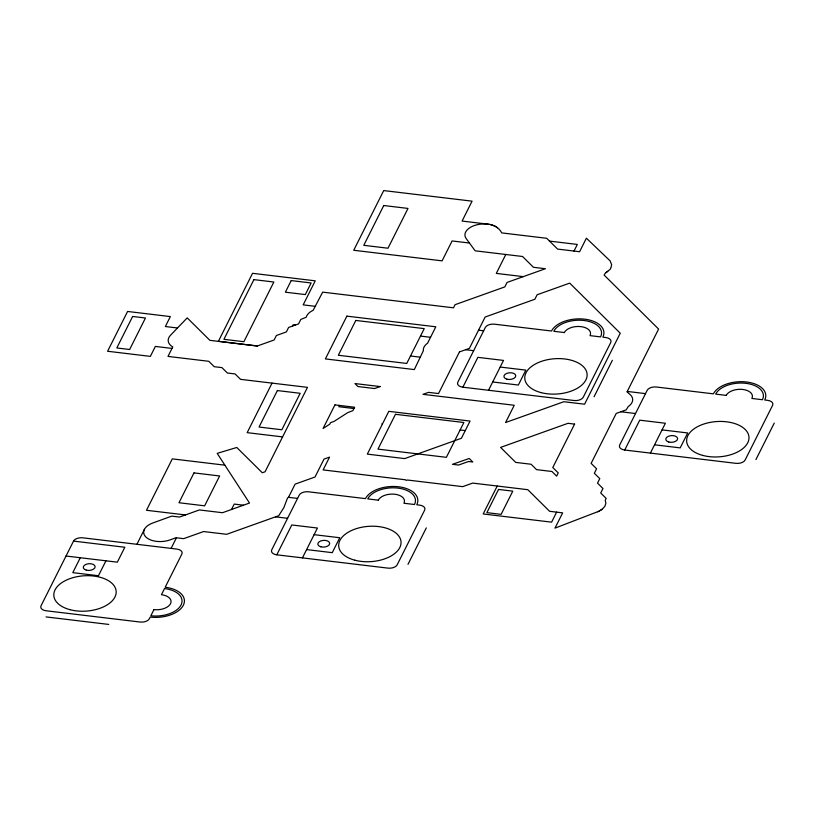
<?xml version="1.0" encoding="UTF-8"?>
<svg xmlns="http://www.w3.org/2000/svg" width="815" height="815" viewBox="0 0 815 815"><rect width="100%" height="100%" fill="white"/><g stroke="black" fill="none" stroke-linecap="round" stroke-linejoin="round"><path stroke-width="1.22" d="M611.005 267.636L611.637 264.661L610.109 260.882L586.393 238.184L579.597 251.723L557.603 249.084L546.712 238.296L501.745 232.907C498.872 227.12 492.576 224.278 486.392 224.003A17.849 10.106 -3.9 0 0 469.083 228.22A17.849 10.106 -3.9 0 0 466.221 238.632L475.155 250.816L522.547 256.491L533.438 267.289L545.408 268.726L507.052 282.438L504.801 286.911L455.076 304.688L453.507 307.815L322.669 292.137L313.174 310.271A17.849 10.106 -3.9 0 0 306.206 317.259L300.796 319.429L298.555 323.912L288.602 327.467L286.36 331.939L276.407 335.495L274.166 339.967L257.275 346.008L209.873 340.334L187.216 317.881L170.529 335.25A17.849 10.106 -3.9 0 0 171.924 346.406L172.76 346.925L167.992 356.41L208.793 361.3L214.243 366.699L221.935 367.616L227.385 373.015L235.087 373.942L240.527 379.342L307.479 387.359L265.069 471.783L262.308 472.771L236.788 447.476L217.197 453.364L249.512 503.049L222.485 512.716L199.4 509.946L179.514 517.056L171.751 516.129L152.843 522.975A17.849 10.106 -3.9 0 0 144.927 528.466L144.367 529.434A17.849 10.106 -3.9 0 0 150.418 539.866A17.849 10.106 -3.9 0 0 170.152 539.866L176.05 537.737L183.681 538.654L203.577 531.543L226.662 534.304L278.72 515.701L283.834 507.694L287.593 497.833L288.388 497.547L295.132 484.12L315.018 477.009L324.013 459.1L329.545 457.123L323.117 469.919L405.575 479.801L406.206 480.432L407.398 480.015L462.747 486.647L472.7 483.091L527.794 489.693L549.585 511.29L562.656 512.859L554.984 528.13L598.628 511.351L602.346 509.09L604.832 506.36L605.871 503.405L605.26 500.227L606.177 498.403L600.726 493.004L602.978 488.531L597.527 483.132L599.779 478.649L594.329 473.25L596.58 468.778L591.13 463.378L616.232 413.419L626.175 409.863L628.253 406.563A17.849 10.106 -3.9 0 0 630.005 394.46L627.041 391.893L658.602 329.066L604.129 275.083C604.761 272.353 611.372 269.408 610.69 268.196M73.533 541.099L41.045 605.769A7.437 4.207 -3.9 0 0 46.088 610.771L140.16 622.039A7.437 4.207 -3.9 0 0 149.359 618.748L150.194 617.087A26.773 15.159 -3.9 0 0 183.344 605.239A26.773 15.159 -3.9 0 0 165.19 587.238L181.847 554.078A7.437 4.207 -3.9 0 0 176.804 549.076L82.733 537.808A7.437 4.207 -3.9 0 0 73.533 541.099L124.838 547.252L117.34 562.167L66.035 556.024M80.288 557.735L72.79 572.65L98.442 575.726L105.94 560.802M136.9 544.298L144.398 529.373M171.099 548.393L176.437 537.778M292.534 326.061L293.186 324.767L295.407 325.032M272.047 383.111L247.169 432.653L282.591 436.891M231.501 509.487L234.221 504.088L243.512 505.198M339.417 405.422L338.775 406.705L353.954 408.529M276.794 554.811L387.96 568.126A7.437 4.207 -3.9 0 0 397.17 564.836L424.656 510.119A7.437 4.207 -3.9 0 0 419.613 505.117L416.76 504.77A26.773 15.159 -3.9 0 0 398.606 486.779A26.773 15.159 -3.9 0 0 365.456 498.627L308.447 491.802A7.437 4.207 -3.9 0 0 299.237 495.092L271.752 549.809A7.437 4.207 -3.9 0 0 276.794 554.811L291.79 524.962L317.443 528.039L302.447 557.878M505.799 254.484L496.294 273.402L523.281 276.631M462.869 387.196L574.045 400.511A7.437 4.207 -3.9 0 0 583.255 397.221L610.741 342.504A7.437 4.207 -3.9 0 0 605.688 337.502L602.845 337.155A26.773 15.159 -3.9 0 0 584.681 319.164A26.773 15.159 -3.9 0 0 551.531 331.012L494.522 324.187A7.437 4.207 -3.9 0 0 485.312 327.477L457.826 382.194A7.437 4.207 -3.9 0 0 462.869 387.196L477.865 357.347L503.517 360.424L488.531 390.263M407.979 564.367L426.306 527.896M574.005 251.051L577.336 244.439L549.544 241.108M497.221 486.035L483.193 513.97L551.602 522.16L556.635 512.136M594.064 396.752L612.381 360.281M624.738 450.023L735.904 463.338A7.437 4.207 -3.9 0 0 745.114 460.047L772.6 405.33A7.437 4.207 -3.9 0 0 767.557 400.328L764.704 399.992A26.773 15.159 -3.9 0 0 746.55 381.99A26.773 15.159 -3.9 0 0 713.4 393.849L656.391 387.013A7.437 4.207 -3.9 0 0 647.181 390.304L619.695 445.021A7.437 4.207 -3.9 0 0 624.738 450.023L639.734 420.173L665.386 423.25L650.39 453.099M755.923 459.589L774.25 423.107M607.796 271.375L607.226 271.782M602.153 509.232L601.592 509.64M606.645 272.179L606.014 272.556M601.012 510.037L600.39 510.414M599.748 510.781L599.076 511.127M598.373 511.463L597.65 511.769M469.45 243.033L452.091 240.955L442.097 260.851L353.73 250.266L383.722 190.578L472.089 201.162L462.085 221.059L487.91 224.156M315.527 306.348L303.18 304.871L315.262 280.829L252.548 273.31L218.4 341.291L257.397 345.968M478.537 330.177L483.652 330.788M420.489 336.086L430.534 337.298M465.599 349.727L473.658 350.684M177.507 327.987L165.353 326.53L170.345 316.587L127.588 311.462L107.6 351.255L150.357 356.379L155.359 346.426L172.006 348.423M410.495 355.992L420.54 357.194M500.186 367.056L525.838 370.122L518.35 385.047L492.688 381.97M627.275 391.434L645.511 393.625M620.857 411.769L635.517 413.521M662.055 429.882L687.707 432.959L680.209 447.883L654.557 444.807M460.118 429.963L465.273 430.585M224.777 465.161L172.311 458.876L146.486 510.282L185.423 514.937M288.5 497.323L297.577 498.403M275.49 516.853L287.573 518.299M314.111 534.671L339.763 537.737L332.265 552.662L306.613 549.585M46.027 616.914L108.731 624.422M488.735 224.278L489.56 224.42M490.355 224.583L491.139 224.767M491.893 224.981L492.637 225.205M493.34 225.47L494.043 225.735M494.695 226.03L495.337 226.346M495.928 226.682L496.508 227.018M497.038 227.395L497.547 227.772M132.631 316.464L116.81 347.964L129.636 349.503L145.457 318.003L132.631 316.464M253.913 279.627L223.921 339.315L243.879 341.709L273.86 282.021L253.913 279.627M193.98 472.894L178.984 502.743L204.636 505.82L219.632 475.97L193.98 472.894M291.21 280.574L285.372 292.188L305.33 294.572L311.157 282.968L291.21 280.574M153.943 609.62L150.867 615.763A24.389 13.814 -3.9 0 0 181.062 604.964A24.389 13.814 -3.9 0 0 164.518 588.562L161.441 594.706A13.386 7.58 -3.9 0 1 170.518 603.701A13.386 7.58 -3.9 0 1 153.943 609.62M277.375 390.558L259.048 427.04L281.858 429.77L300.175 393.288L277.375 390.558M383.763 205.523L363.775 245.315L388.001 248.218L407.999 208.426L383.763 205.523M346.874 316.139L325.389 358.916L414.326 369.572L423.372 350.674A17.849 10.106 -3.9 0 1 426.581 343.95L427.58 343.176L435.811 326.795L346.874 316.139M355.819 320.438L338.327 355.259L406.746 363.449L424.238 328.628L355.819 320.438M334.934 404.882L323.076 428.496L329.79 424.157L330.533 422.669L334.028 421.416L347.75 412.614L352.905 410.617L354.606 407.245L334.934 404.882M382.378 424.136L367.321 454.118L404.698 458.601L461.412 438.266L470.051 421.07L388.806 411.341L382.744 423.423L381.95 423.698L382.378 424.136M395.458 414.305L377.966 449.126L446.376 457.327L463.867 422.506L395.458 414.305M459.456 351.917L438.531 393.564L428.517 392.361L422.995 394.338L514.245 405.269L505.575 422.537L563.827 401.724L584.589 404.209L620.256 333.213L569.716 283.121L537.116 294.775L534.864 299.258L485.139 317.025L469.399 348.362L459.456 351.917M498.536 489.438L486.871 512.645L501.123 514.357L512.788 491.139L498.536 489.438M574.595 424.106L552.784 467.525L558.234 472.924L556.625 476.123L551.959 471.488L536.565 469.644L531.115 464.255L515.722 462.411L500.593 447.404L568.004 423.311L574.595 424.106M380.136 386.575L374.615 388.541L357.999 386.555L354.973 383.559L380.136 386.575M468.523 461.494L458.58 465.049L452.457 464.316L469.236 458.478L472.802 462.013L468.523 461.494M564.357 332.551L553.813 331.287A24.389 13.814 -3.9 0 1 584.019 320.489A24.389 13.814 -3.9 0 1 600.563 336.89L590.019 335.627A13.386 7.58 -3.9 0 0 580.932 326.621A13.386 7.58 -3.9 0 0 564.357 332.551M726.226 395.377L715.682 394.114A24.389 13.814 -3.9 0 1 745.888 383.325A24.389 13.814 -3.9 0 1 762.433 399.717L751.878 398.454A13.386 7.58 -3.9 0 0 742.801 389.458A13.386 7.58 -3.9 0 0 726.226 395.377M378.282 500.166L367.738 498.902A24.389 13.814 -3.9 0 1 397.944 488.104A24.389 13.814 -3.9 0 1 414.489 504.505L403.934 503.242A13.386 7.58 -3.9 0 0 394.857 494.236A13.386 7.58 -3.9 0 0 378.282 500.166M320.845 546.804A5.95 3.372 -3.9 0 0 329.698 543.422A5.95 3.372 -3.9 0 0 320.733 540.966A5.95 3.372 -3.9 0 0 320.845 546.804M354.851 560.2A31.235 17.686 -3.9 0 0 401.041 542.169A31.235 17.686 -3.9 0 0 353.71 529.577A31.235 17.686 -3.9 0 0 354.851 560.2M506.92 379.189A5.95 3.372 -3.9 0 0 515.773 375.807A5.95 3.372 -3.9 0 0 506.818 373.352A5.95 3.372 -3.9 0 0 506.92 379.189M540.936 392.586A31.235 17.686 -3.9 0 0 587.126 374.554A31.235 17.686 -3.9 0 0 539.785 361.962A31.235 17.686 -3.9 0 0 540.936 392.586M668.789 442.025A5.95 3.372 -3.9 0 0 677.642 438.643A5.95 3.372 -3.9 0 0 668.677 436.188A5.95 3.372 -3.9 0 0 668.789 442.025M702.795 455.422A31.235 17.686 -3.9 0 0 748.985 437.38A31.235 17.686 -3.9 0 0 701.654 424.798A31.235 17.686 -3.9 0 0 702.795 455.422M86.278 570.133A5.95 3.372 -3.9 0 0 95.141 566.751A5.95 3.372 -3.9 0 0 86.176 564.296A5.95 3.372 -3.9 0 0 86.278 570.133M69.988 609.681A31.235 17.686 -3.9 0 0 116.178 591.639A31.235 17.686 -3.9 0 0 68.847 579.047A31.235 17.686 -3.9 0 0 69.988 609.681"/></g></svg>
